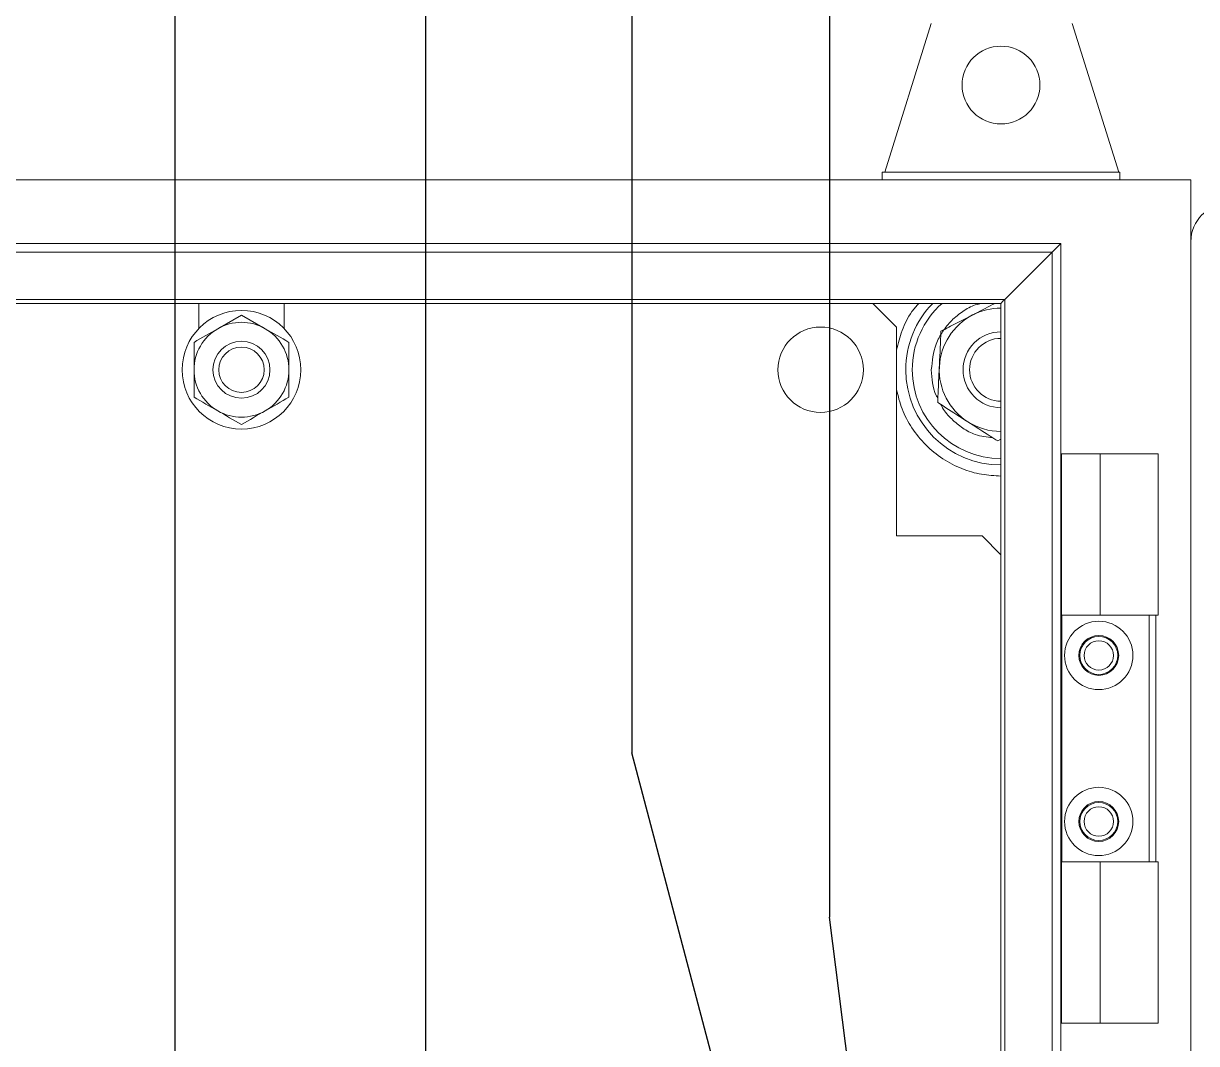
# Model space of a CAD drawing. Extents: x 4137 to 28680, y 2446 to 6814.
# Drawn here: x 10947.7 to 11071.3, y 4966.6 to 5074.1 of the extents above; entities that cross this region are included whole.
import ezdxf

# ---------------------------------------------------------------- set-up
doc = ezdxf.new("R2010")
doc.units = 0
doc.header["$LTSCALE"] = 0.5
doc.layers.get('0').update_dxf_attribs({"linetype": 'CONTINUOUS'})
doc.layers.add('DIM', color=5, linetype='CONTINUOUS')

msp = doc.modelspace()

# ---------------------------------------------------------------- linework, layer by layer
at = {"color": 7, "linetype": 'Continuous', "lineweight": 15}
for p, q in [((11043.33, 5074.08), (11038.44, 5058.42)), ((11043.33, 5074.08), (11038.44, 5058.42)), ((11063.09, 5058.42), (11058.19, 5074.08)), ((11063.09, 5058.42), (11058.19, 5074.08)), ((10870.68, 5057.59), (11070.68, 5057.59)), ((10870.68, 5057.59), (11070.68, 5057.59)), ((11038.44, 5058.42), (11038.18, 5058.42)), ((11038.18, 5058.42), (11038.18, 5057.59)), ((11038.44, 5058.42), (11038.18, 5058.42)), ((11038.18, 5058.42), (11038.18, 5057.59)), ((11063.09, 5058.42), (11038.44, 5058.42)), ((11063.09, 5058.42), (11038.44, 5058.42)), ((11063.18, 5058.42), (11063.09, 5058.42)), ((11063.18, 5058.42), (11063.09, 5058.42)), ((11063.18, 5057.59), (11063.18, 5058.42)), ((11063.18, 5057.59), (11063.18, 5058.42)), ((11070.68, 4757.59), (11070.68, 5057.59)), ((11070.68, 4757.59), (11070.68, 5057.59)), ((10877.37, 5050.9), (11056.98, 5050.9)), ((10877.37, 5050.9), (11056.98, 5050.9)), ((10878.29, 5049.97), (11056.06, 5049.97)), ((10878.29, 5049.97), (11056.06, 5049.97)), ((11051.07, 5044.98), (11056.06, 5049.97)), ((11051.07, 5044.98), (11056.06, 5049.97)), ((11056.98, 5050.9), (11056.06, 5049.97)), ((11056.98, 5050.9), (11056.06, 5049.97)), ((11056.06, 5049.97), (11056.06, 4765.21)), ((11056.06, 5049.97), (11056.06, 4765.21)), ((11056.98, 5050.9), (11056.98, 4764.28)), ((11056.98, 5050.9), (11056.98, 4764.28)), ((11070.68, 5051.09), (11070.68, 4764.09)), ((11070.68, 5051.09), (11070.68, 4764.09)), ((11051.07, 5044.98), (10883.28, 5044.98)), ((11051.07, 5044.98), (10883.28, 5044.98)), ((11051.07, 4770.2), (11051.07, 5044.98)), ((11051.07, 4770.2), (11051.07, 5044.98)), ((10883.68, 5044.59), (11050.68, 5044.59)), ((10883.68, 5044.59), (11050.68, 5044.59)), ((10966.18, 5044.59), (10966.18, 5041.93)), ((10966.18, 5044.59), (10966.18, 5041.93)), ((10975.18, 5041.93), (10975.18, 5044.59)), ((10975.18, 5041.93), (10975.18, 5044.59)), ((11037.18, 5044.59), (11039.68, 5042.09)), ((11037.18, 5044.59), (11039.68, 5042.09)), ((11050.68, 5044.59), (11050.68, 4770.59)), ((11050.68, 5044.59), (11050.68, 4770.59)), ((10970.68, 5043.36), (10968.18, 5041.92)), ((10970.68, 5043.36), (10968.18, 5041.92)), ((10973.18, 5041.92), (10970.68, 5043.36)), ((10973.18, 5041.92), (10970.68, 5043.36)), ((11039.68, 5042.09), (11039.68, 5020.09)), ((11039.68, 5042.09), (11039.68, 5020.09)), ((11050.65, 5030.26), (11050.33, 5030.09)), ((11050.65, 5030.26), (11050.33, 5030.09)), ((11057.06, 5028.74), (11056.98, 5028.74)), ((11057.06, 5028.74), (11056.98, 5028.74)), ((11057.06, 5011.74), (11057.06, 5028.74)), ((11057.06, 5028.74), (11061.12, 5028.74)), ((11057.06, 5011.74), (11057.06, 5028.74)), ((11057.06, 5028.74), (11061.12, 5028.74)), ((11061.12, 5028.74), (11061.12, 5011.74)), ((11061.12, 5028.74), (11067.23, 5028.74)), ((11061.12, 5028.74), (11061.12, 5011.74)), ((11061.12, 5028.74), (11067.23, 5028.74)), ((11067.23, 5011.74), (11067.23, 5028.74)), ((11067.23, 5011.74), (11067.23, 5028.74)), ((11039.68, 5020.09), (11048.68, 5020.09)), ((11039.68, 5020.09), (11048.68, 5020.09)), ((11048.68, 5020.09), (11050.68, 5018.09)), ((11048.68, 5020.09), (11050.68, 5018.09)), ((11056.98, 5011.74), (11057.06, 5011.74)), ((11056.98, 5011.74), (11057.06, 5011.74)), ((11061.12, 5011.74), (11057.06, 5011.74)), ((11061.12, 5011.74), (11057.06, 5011.74)), ((11057.08, 4985.74), (11057.08, 5011.74)), ((11057.08, 4985.74), (11057.08, 5011.74)), ((11061.12, 5011.74), (11067.23, 5011.74)), ((11061.12, 5011.74), (11067.23, 5011.74)), ((11066.28, 5011.74), (11066.28, 4985.74)), ((11066.28, 5011.74), (11066.28, 4985.74)), ((11066.98, 4985.74), (11066.98, 5011.74)), ((11066.98, 4985.74), (11066.98, 5011.74)), ((11056.98, 4985.74), (11057.06, 4985.74)), ((11056.98, 4985.74), (11057.06, 4985.74)), ((11057.06, 4968.74), (11057.06, 4985.74)), ((11057.06, 4985.74), (11061.12, 4985.74)), ((11057.06, 4968.74), (11057.06, 4985.74)), ((11057.06, 4985.74), (11061.12, 4985.74)), ((11061.12, 4985.74), (11061.12, 4968.74)), ((11067.23, 4985.74), (11061.12, 4985.74)), ((11061.12, 4985.74), (11061.12, 4968.74)), ((11067.23, 4985.74), (11061.12, 4985.74)), ((11067.23, 4968.74), (11067.23, 4985.74)), ((11067.23, 4968.74), (11067.23, 4985.74)), ((11056.98, 4968.74), (11057.06, 4968.74)), ((11056.98, 4968.74), (11057.06, 4968.74)), ((11057.06, 4968.74), (11061.12, 4968.74)), ((11057.06, 4968.74), (11061.12, 4968.74)), ((11061.12, 4968.74), (11067.23, 4968.74)), ((11061.12, 4968.74), (11067.23, 4968.74))]:
    msp.add_line(p, q, dxfattribs=at)
at = {"color": 7, "linetype": 'Continuous', "lineweight": 15, "flags": 128}
msp.add_lwpolyline([(11050.68, 5044.59), (11050.72, 5044.64), (11050.85, 5044.77), (11051.07, 5044.98)], dxfattribs=at)
msp.add_lwpolyline([(11050.68, 5044.59), (11050.72, 5044.64), (11050.85, 5044.77), (11051.07, 5044.98)], dxfattribs=at)
at = {"color": 7, "linetype": 'Continuous', "lineweight": 15}
for centre, radius in [((11050.68, 5067.59), 4.1), ((11050.68, 5067.59), 4.1), ((10970.68, 5037.59), 6.25), ((10970.68, 5037.59), 6.25), ((11031.68, 5037.59), 4.5), ((11031.68, 5037.59), 4.5), ((10970.68, 5037.59), 3), ((10970.68, 5037.59), 3), ((10970.68, 5037.59), 2.39), ((10970.68, 5037.59), 2.39), ((11060.98, 5007.49), 3.6), ((11060.98, 5007.49), 3.6), ((11060.98, 5007.49), 2.1), ((11060.98, 5007.49), 2.1), ((11060.98, 5007.49), 2), ((11060.98, 5007.49), 2), ((11060.98, 5007.49), 1.55), ((11060.98, 5007.49), 1.55), ((11060.98, 4989.99), 3.6), ((11060.98, 4989.99), 3.6), ((11060.98, 4989.99), 2.1), ((11060.98, 4989.99), 2.1), ((11060.98, 4989.99), 2), ((11060.98, 4989.99), 2), ((11060.98, 4989.99), 1.55), ((11060.98, 4989.99), 1.55)]:
    msp.add_circle(centre, radius, dxfattribs=at)
for centre, radius, start, end in [((11074.68, 5051.09), 4, 90, 180), ((11074.68, 5051.09), 4, 90, 180), ((11050.68, 5037.59), 6.5, 90, 117.3327), ((11050.68, 5037.59), 6.5, 90, 117.3327), ((10970.68, 5037.59), 5, 60, 120), ((10970.68, 5037.59), 5, 60, 120), ((11050.68, 5037.59), 6.5, 117.3327, 177.3327), ((11050.68, 5037.59), 6.5, 117.3327, 177.3327), ((10970.68, 5037.59), 5, 120, 180), ((10970.68, 5037.59), 5, 120, 180), ((10970.68, 5037.59), 5, 0, 60), ((10970.68, 5037.59), 5, 0, 60), ((11050.68, 5037.59), 4, 90, 180), ((11050.68, 5037.59), 4, 90, 180), ((11050.68, 5037.59), 3.31, 90, 180), ((11050.68, 5037.59), 3.31, 90, 180), ((10970.68, 5037.59), 5, 180, 240), ((10970.68, 5037.59), 5, 180, 240), ((10970.68, 5037.59), 5, 300, 0), ((10970.68, 5037.59), 5, 300, 0), ((11050.68, 5037.59), 6.5, 177.3327, 237.3327), ((11050.68, 5037.59), 6.5, 177.3327, 237.3327), ((11050.68, 5037.59), 4, 180, 270), ((11050.68, 5037.59), 4, 180, 270), ((11050.68, 5037.59), 3.31, 180, 270), ((11050.68, 5037.59), 3.31, 180, 270), ((10970.68, 5037.59), 5, 240, 300), ((10970.68, 5037.59), 5, 240, 300), ((11050.68, 5037.59), 6.5, 237.3327, 270), ((11050.68, 5037.59), 6.5, 237.3327, 270)]:
    msp.add_arc(centre, radius, start, end, dxfattribs=at)
at = {"color": 8, "linetype": 'Continuous', "lineweight": 15}
for radius, start, end in [(10.03, 135.7657, 180), (10.03, 135.7657, 180), (9.35, 131.5427, 180), (9.35, 131.5427, 180), (10.03, 180, 270), (10.03, 180, 270), (9.35, 180, 270), (9.35, 180, 270)]:
    msp.add_arc((11050.68, 5037.59), radius, start, end, dxfattribs=at)
for points, knots in [([(11039.68, 5039.68), (11039.85, 5040.36), (11040.2, 5041.78), (11041.03, 5043.45), (11041.76, 5044.31), (11042.01, 5044.59)], [0, 0, 0, 0, 0.385141, 0.796034, 1, 1, 1, 1]), ([(11039.68, 5039.68), (11039.85, 5040.36), (11040.2, 5041.78), (11041.03, 5043.45), (11041.76, 5044.31), (11042.01, 5044.59)], [0, 0, 0, 0, 0.385141, 0.796034, 1, 1, 1, 1]), ([(11043.34, 5037.59), (11043.44, 5038.51), (11043.59, 5039.93), (11044.5, 5041.64), (11045.45, 5042.82), (11046.63, 5043.75), (11047.78, 5044.44), (11048.59, 5044.55), (11048.91, 5044.59)], [0, 0, 0, 0, 0.283974, 0.436842, 0.592953, 0.749065, 0.901934, 1, 1, 1, 1]), ([(11043.34, 5037.59), (11043.44, 5038.51), (11043.59, 5039.93), (11044.5, 5041.64), (11045.45, 5042.82), (11046.63, 5043.75), (11047.78, 5044.44), (11048.59, 5044.55), (11048.91, 5044.59)], [0, 0, 0, 0, 0.283974, 0.436842, 0.592953, 0.749065, 0.901934, 1, 1, 1, 1]), ([(11044.03, 5034.55), (11043.97, 5034.67), (11043.47, 5035.59), (11043.4, 5036.65), (11043.34, 5037.59)], [0, 0, 0, 0, 0.1207025, 1, 1, 1, 1]), ([(11044.03, 5034.55), (11043.97, 5034.67), (11043.47, 5035.59), (11043.4, 5036.65), (11043.34, 5037.59)], [0, 0, 0, 0, 0.1207025, 1, 1, 1, 1]), ([(11050.68, 5026.39), (11049.99, 5026.43), (11048.59, 5026.5), (11046.5, 5027.12), (11044.49, 5028.16), (11042.7, 5029.61), (11041.25, 5031.41), (11040.19, 5033.39), (11039.84, 5034.82), (11039.68, 5035.5)], [0, 0, 0, 0, 0.132321, 0.272568, 0.418646, 0.567823, 0.717001, 0.863078, 1, 1, 1, 1]), ([(11050.68, 5026.39), (11049.99, 5026.43), (11048.59, 5026.5), (11046.5, 5027.12), (11044.49, 5028.16), (11042.7, 5029.61), (11041.25, 5031.41), (11040.19, 5033.39), (11039.84, 5034.82), (11039.68, 5035.5)], [0, 0, 0, 0, 0.132321, 0.272568, 0.418646, 0.567823, 0.717001, 0.863078, 1, 1, 1, 1]), ([(11049.82, 5030.42), (11049.19, 5030.49), (11048.07, 5030.62), (11046.62, 5031.42), (11045.46, 5032.37), (11044.7, 5033.24), (11044.41, 5033.81), (11044.36, 5033.92)], [0, 0, 0, 0, 0.277711, 0.496191, 0.719306, 0.94242, 1, 1, 1, 1]), ([(11049.82, 5030.42), (11049.19, 5030.49), (11048.07, 5030.62), (11046.62, 5031.42), (11045.46, 5032.37), (11044.7, 5033.24), (11044.41, 5033.81), (11044.36, 5033.92)], [0, 0, 0, 0, 0.277711, 0.496191, 0.719306, 0.94242, 1, 1, 1, 1])]:
    msp.add_open_spline(points, degree=3, knots=knots, dxfattribs=at)
at = {"color": 7, "linetype": 'Continuous', "lineweight": 15}
for points, knots in [([(11047.69, 5043.36), (11047.77, 5043.41), (11048.57, 5043.82), (11049.36, 5044.23), (11050.06, 5044.59)], [0, 0, 0, 0, 0.098745, 1, 1, 1, 1]), ([(11047.69, 5043.36), (11047.77, 5043.41), (11048.57, 5043.82), (11049.36, 5044.23), (11050.06, 5044.59)], [0, 0, 0, 0, 0.098745, 1, 1, 1, 1]), ([(11044.36, 5041.64), (11044.9, 5041.92), (11045.99, 5042.49), (11047.12, 5043.07), (11047.69, 5043.36)], [0, 0, 0, 0, 0.495457, 1, 1, 1, 1]), ([(11044.36, 5041.64), (11044.9, 5041.92), (11045.99, 5042.49), (11047.12, 5043.07), (11047.69, 5043.36)], [0, 0, 0, 0, 0.495457, 1, 1, 1, 1]), ([(11044.18, 5037.89), (11044.19, 5037.98), (11044.25, 5039.25), (11044.3, 5040.49), (11044.36, 5041.64)], [0, 0, 0, 0, 0.070214, 1, 1, 1, 1]), ([(11044.18, 5037.89), (11044.19, 5037.98), (11044.25, 5039.25), (11044.3, 5040.49), (11044.36, 5041.64)], [0, 0, 0, 0, 0.070214, 1, 1, 1, 1]), ([(11044.01, 5034.14), (11044.04, 5034.75), (11044.09, 5035.98), (11044.15, 5037.25), (11044.18, 5037.89)], [0, 0, 0, 0, 0.495457, 1, 1, 1, 1]), ([(11044.01, 5034.14), (11044.04, 5034.75), (11044.09, 5035.98), (11044.15, 5037.25), (11044.18, 5037.89)], [0, 0, 0, 0, 0.495457, 1, 1, 1, 1]), ([(11047.17, 5032.12), (11046.88, 5032.3), (11045.81, 5032.99), (11044.77, 5033.66), (11044.01, 5034.14)], [0, 0, 0, 0, 0.268635, 1, 1, 1, 1]), ([(11047.17, 5032.12), (11046.88, 5032.3), (11045.81, 5032.99), (11044.77, 5033.66), (11044.01, 5034.14)], [0, 0, 0, 0, 0.268635, 1, 1, 1, 1]), ([(11050.33, 5030.09), (11050.06, 5030.26), (11049.03, 5030.92), (11047.96, 5031.61), (11047.17, 5032.12)], [0, 0, 0, 0, 0.2575495, 1, 1, 1, 1]), ([(11050.33, 5030.09), (11050.06, 5030.26), (11049.03, 5030.92), (11047.96, 5031.61), (11047.17, 5032.12)], [0, 0, 0, 0, 0.2575495, 1, 1, 1, 1])]:
    msp.add_open_spline(points, degree=3, knots=knots, dxfattribs=at)
for points in [[(10968.18, 5041.92), (10967.34, 5041.44), (10966.51, 5040.96), (10965.68, 5040.48)], [(10968.18, 5041.92), (10967.34, 5041.44), (10966.51, 5040.96), (10965.68, 5040.48)], [(10975.68, 5040.48), (10974.85, 5040.96), (10974.01, 5041.44), (10973.18, 5041.92)], [(10975.68, 5040.48), (10974.85, 5040.96), (10974.01, 5041.44), (10973.18, 5041.92)], [(10965.68, 5040.48), (10965.68, 5039.52), (10965.68, 5038.56), (10965.68, 5037.59)], [(10965.68, 5040.48), (10965.68, 5039.52), (10965.68, 5038.56), (10965.68, 5037.59)], [(10975.68, 5037.59), (10975.68, 5038.56), (10975.68, 5039.52), (10975.68, 5040.48)], [(10975.68, 5037.59), (10975.68, 5038.56), (10975.68, 5039.52), (10975.68, 5040.48)], [(10965.68, 5037.59), (10965.68, 5036.62), (10965.68, 5035.66), (10965.68, 5034.7)], [(10965.68, 5037.59), (10965.68, 5036.62), (10965.68, 5035.66), (10965.68, 5034.7)], [(10975.68, 5034.7), (10975.68, 5035.66), (10975.68, 5036.62), (10975.68, 5037.59)], [(10975.68, 5034.7), (10975.68, 5035.66), (10975.68, 5036.62), (10975.68, 5037.59)], [(10965.68, 5034.7), (10966.51, 5034.22), (10967.34, 5033.74), (10968.18, 5033.26)], [(10965.68, 5034.7), (10966.51, 5034.22), (10967.34, 5033.74), (10968.18, 5033.26)], [(10973.18, 5033.26), (10974.01, 5033.74), (10974.85, 5034.22), (10975.68, 5034.7)], [(10973.18, 5033.26), (10974.01, 5033.74), (10974.85, 5034.22), (10975.68, 5034.7)], [(10968.18, 5033.26), (10969.01, 5032.78), (10969.85, 5032.3), (10970.68, 5031.82)], [(10968.18, 5033.26), (10969.01, 5032.78), (10969.85, 5032.3), (10970.68, 5031.82)], [(10970.68, 5031.82), (10971.51, 5032.3), (10972.34, 5032.78), (10973.18, 5033.26)], [(10970.68, 5031.82), (10971.51, 5032.3), (10972.34, 5032.78), (10973.18, 5033.26)]]:
    msp.add_open_spline(points, degree=3, dxfattribs=at)
at = {"layer": 'DIM'}
for p, q in [((10963.65, 5103.17), (10963.65, 4922.92)), ((10963.65, 5103.17), (10963.65, 4922.92)), ((11011.8, 5103.17), (11011.8, 4997.22)), ((11011.8, 5103.17), (11011.8, 4997.22)), ((10990.06, 5103), (10990.06, 4910.78)), ((10990.06, 5103), (10990.06, 4910.78)), ((11032.63, 5103), (11032.63, 4979.91)), ((11032.63, 5103), (11032.63, 4979.91)), ((11032.61, 4918.33), (11011.8, 4997.22)), ((11032.61, 4918.33), (11011.8, 4997.22)), ((11040.67, 4915.72), (11032.63, 4979.91)), ((11040.67, 4915.72), (11032.63, 4979.91))]:
    msp.add_line(p, q, dxfattribs=at)

doc.saveas('drawing.dxf')
